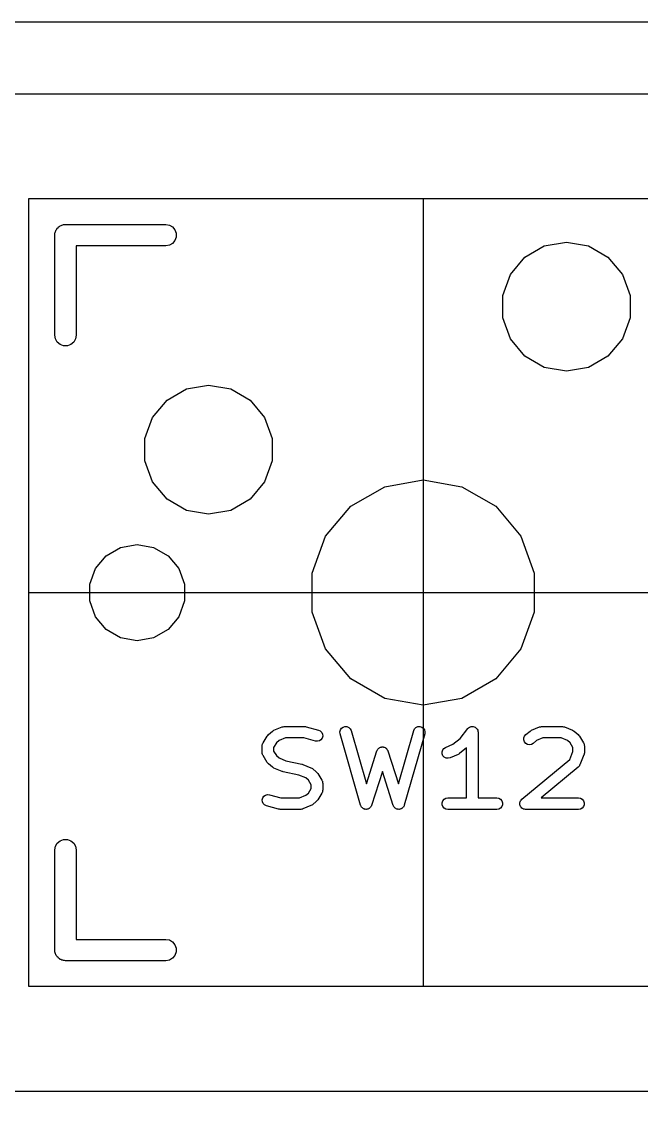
# Model space of a CAD drawing. Header units: millimetres. Extents: x 30 to 728, y -111 to 447.
# Drawn here: x 85.48 to 96.48, y 158.84 to 178.23 of the extents above; entities that cross this region are included whole.
import ezdxf

# ---------------------------------------------------------------- set-up
doc = ezdxf.new("R2010")
doc.units = ezdxf.units.MM
for name, color, linetype in [('BLACK', 7, 'Continuous'), ('プレート', 6, 'Continuous'), ('化粧板', 1, 'Continuous'), ('参照キーキャップ', 7, 'Continuous'), ('寸法', 21, 'Continuous')]:
    doc.layers.add(name, color=color, linetype=linetype)
doc.layers.add('補助線', color=4, linetype='Continuous', transparency=0.8)

# ---------------------------------------------------------------- blocks, each defined once
blk = doc.blocks.new('hhskb-F.SilkS')
at = {"layer": 'BLACK'}
for p, q in [((52.5168, -53.5168), (52.5275, -53.5041)), ((52.5275, -53.5041), (52.542, -53.4957)), ((52.542, -53.4957), (52.5547, -53.485)), ((52.5547, -53.485), (52.5704, -53.4793)), ((52.5704, -53.4793), (52.5848, -53.471)), ((52.5848, -53.471), (52.6013, -53.4681)), ((52.6013, -53.4681), (52.6169, -53.4624)), ((52.6169, -53.4624), (52.6336, -53.4624)), ((52.6336, -53.4624), (52.65, -53.4595)), ((52.65, -53.4595), (54.428, -53.4595)), ((54.428, -53.4595), (54.4932, -53.471)), ((54.4932, -53.471), (54.5505, -53.5041)), ((54.5505, -53.5041), (54.593, -53.5547)), ((52.4595, -53.65), (52.4624, -53.6336)), ((52.4595, -55.428), (52.4595, -53.65)), ((52.4624, -53.6169), (52.4681, -53.6013)), ((52.4624, -53.6336), (52.4624, -53.6169)), ((52.4681, -53.6013), (52.471, -53.5848)), ((52.471, -53.5848), (52.4793, -53.5704)), ((52.4793, -53.5704), (52.485, -53.5547)), ((52.485, -53.5547), (52.4957, -53.542)), ((52.4957, -53.542), (52.5041, -53.5275)), ((52.5041, -53.5275), (52.5168, -53.5168)), ((54.593, -53.5547), (54.6156, -53.6169)), ((54.6156, -53.6831), (54.593, -53.7452)), ((54.6156, -53.6169), (54.6156, -53.6831)), ((54.428, -53.8405), (52.8405, -53.8405)), ((52.8405, -53.8405), (52.8405, -55.428)), ((54.4932, -53.829), (54.428, -53.8405)), ((54.5505, -53.7959), (54.4932, -53.829)), ((54.593, -53.7452), (54.5505, -53.7959)), ((60.8025, -54.0411), (61.1476, -53.8418)), ((61.1476, -53.8418), (61.54, -53.7726)), ((61.54, -53.7726), (61.9324, -53.8418)), ((61.9324, -53.8418), (62.2775, -54.0411)), ((60.5464, -54.3463), (60.8025, -54.0411)), ((62.2775, -54.0411), (62.5336, -54.3463)), ((60.4101, -54.7208), (60.5464, -54.3463)), ((62.5336, -54.3463), (62.6699, -54.7208)), ((60.4101, -55.1192), (60.4101, -54.7208)), ((62.6699, -54.7208), (62.6699, -55.1192)), ((60.5464, -55.4937), (60.4101, -55.1192)), ((62.6699, -55.1192), (62.5336, -55.4937)), ((52.471, -55.4932), (52.4595, -55.428)), ((52.8405, -55.428), (52.829, -55.4932)), ((52.5041, -55.5505), (52.471, -55.4932)), ((52.5547, -55.593), (52.5041, -55.5505)), ((52.6169, -55.6156), (52.5547, -55.593)), ((52.6831, -55.6156), (52.6169, -55.6156)), ((52.7452, -55.593), (52.6831, -55.6156)), ((52.7959, -55.5505), (52.7452, -55.593)), ((52.829, -55.4932), (52.7959, -55.5505)), ((60.8025, -55.7989), (60.5464, -55.4937)), ((62.5336, -55.4937), (62.2775, -55.7989)), ((61.1476, -55.9982), (60.8025, -55.7989)), ((62.2775, -55.7989), (61.9324, -55.9982)), ((61.54, -56.0674), (61.1476, -55.9982)), ((61.9324, -55.9982), (61.54, -56.0674)), ((54.4525, -56.5811), (54.7976, -56.3818)), ((54.7976, -56.3818), (55.19, -56.3126)), ((55.19, -56.3126), (55.5824, -56.3818)), ((55.5824, -56.3818), (55.9275, -56.5811)), ((54.1964, -56.8863), (54.4525, -56.5811)), ((55.9275, -56.5811), (56.1836, -56.8863)), ((54.0601, -57.2608), (54.1964, -56.8863)), ((56.1836, -56.8863), (56.3199, -57.2608)), ((54.0601, -57.6592), (54.0601, -57.2608)), ((56.3199, -57.2608), (56.3199, -57.6592)), ((54.1964, -58.0337), (54.0601, -57.6592)), ((56.3199, -57.6592), (56.1836, -58.0337)), ((54.4525, -58.3389), (54.1964, -58.0337)), ((56.1836, -58.0337), (55.9275, -58.3389)), ((57.7134, -58.4667), (58.3154, -58.1192)), ((58.3154, -58.1192), (59, -57.9985)), ((59, -57.9985), (59.6846, -58.1192)), ((59.6846, -58.1192), (60.2865, -58.4667)), ((54.7976, -58.5382), (54.4525, -58.3389)), ((55.9275, -58.3389), (55.5824, -58.5382)), ((55.19, -58.6074), (54.7976, -58.5382)), ((55.5824, -58.5382), (55.19, -58.6074)), ((57.2666, -58.9992), (57.7134, -58.4667)), ((60.2865, -58.4667), (60.7334, -58.9992)), ((57.0289, -59.6524), (57.2666, -58.9992)), ((60.7334, -58.9992), (60.9711, -59.6524)), ((53.371, -59.3457), (53.6279, -59.1974)), ((53.6279, -59.1974), (53.92, -59.1458)), ((53.92, -59.1458), (54.2121, -59.1974)), ((54.2121, -59.1974), (54.469, -59.3457)), ((53.1803, -59.5729), (53.371, -59.3457)), ((54.469, -59.3457), (54.6597, -59.5729)), ((53.0788, -59.8517), (53.1803, -59.5729)), ((54.6597, -59.5729), (54.7612, -59.8517)), ((57.0289, -60.3476), (57.0289, -59.6524)), ((60.9711, -59.6524), (60.9711, -60.3476)), ((53.0788, -60.1483), (53.0788, -59.8517)), ((54.7612, -59.8517), (54.7612, -60.1483)), ((53.1803, -60.4271), (53.0788, -60.1483)), ((54.7612, -60.1483), (54.6597, -60.4271)), ((53.371, -60.6543), (53.1803, -60.4271)), ((54.6597, -60.4271), (54.469, -60.6543)), ((57.2666, -61.0008), (57.0289, -60.3476)), ((60.9711, -60.3476), (60.7334, -61.0008)), ((53.6279, -60.8026), (53.371, -60.6543)), ((54.469, -60.6543), (54.2121, -60.8026)), ((53.92, -60.8541), (53.6279, -60.8026)), ((54.2121, -60.8026), (53.92, -60.8541)), ((57.7134, -61.5332), (57.2666, -61.0008)), ((60.7334, -61.0008), (60.2865, -61.5332)), ((58.3154, -61.8808), (57.7134, -61.5332)), ((60.2865, -61.5332), (59.6846, -61.8808)), ((59, -62.0015), (58.3154, -61.8808)), ((59.6846, -61.8808), (59, -62.0015)), ((56.3484, -62.4462), (56.4935, -62.3857)), ((56.4935, -62.3857), (56.4958, -62.3852)), ((56.4958, -62.3852), (56.4978, -62.3841)), ((56.4978, -62.3841), (56.5129, -62.3814)), ((56.5129, -62.3814), (56.5279, -62.378)), ((56.5279, -62.378), (56.5303, -62.3783)), ((56.5303, -62.3783), (56.5326, -62.3779)), ((56.5326, -62.3779), (56.8954, -62.3779)), ((56.8954, -62.3779), (56.909, -62.3803)), ((56.909, -62.3803), (56.9226, -62.3816)), ((56.9226, -62.3816), (57.1403, -62.4421)), ((57.5284, -62.4381), (57.5481, -62.4089)), ((57.5481, -62.4089), (57.5767, -62.3882)), ((57.5767, -62.3882), (57.6106, -62.3785)), ((57.6106, -62.3785), (57.6458, -62.381)), ((57.6458, -62.381), (57.678, -62.3953)), ((57.678, -62.3953), (57.7034, -62.4199)), ((57.7034, -62.4199), (57.7188, -62.4516)), ((58.8297, -62.4516), (58.8452, -62.4199)), ((58.8452, -62.4199), (58.8705, -62.3953)), ((58.8705, -62.3953), (58.9028, -62.381)), ((58.9028, -62.381), (58.938, -62.3785)), ((58.938, -62.3785), (58.9719, -62.3882)), ((58.9719, -62.3882), (59.0004, -62.4089)), ((59.0004, -62.4089), (59.0202, -62.4381)), ((59.6528, -62.5895), (59.7915, -62.4161)), ((59.7915, -62.4161), (59.7924, -62.4153)), ((59.7924, -62.4153), (59.793, -62.4142)), ((59.793, -62.4142), (59.8056, -62.4036)), ((59.8056, -62.4036), (59.818, -62.3927)), ((59.818, -62.3927), (59.8191, -62.3923)), ((59.8191, -62.3923), (59.8201, -62.3915)), ((59.8201, -62.3915), (59.8355, -62.3859)), ((59.8355, -62.3859), (59.8509, -62.3799)), ((59.8509, -62.3799), (59.8521, -62.3799)), ((59.8521, -62.3799), (59.8532, -62.3795)), ((59.8532, -62.3795), (59.8697, -62.3795)), ((59.8697, -62.3795), (59.8862, -62.3791)), ((59.8862, -62.3791), (59.8873, -62.3795)), ((59.8873, -62.3795), (59.8885, -62.3795)), ((59.8885, -62.3795), (59.904, -62.3851)), ((59.904, -62.3851), (59.9196, -62.3904)), ((59.9196, -62.3904), (59.9205, -62.3911)), ((59.9205, -62.3911), (59.9217, -62.3915)), ((59.9217, -62.3915), (59.9343, -62.4021)), ((59.9343, -62.4021), (59.9471, -62.4124)), ((59.9471, -62.4124), (59.9478, -62.4134)), ((59.9478, -62.4134), (59.9487, -62.4142)), ((59.9487, -62.4142), (59.9569, -62.4285)), ((59.9569, -62.4285), (59.9655, -62.4426)), ((60.9204, -62.4462), (61.0655, -62.3857)), ((61.0655, -62.3857), (61.0678, -62.3852)), ((61.0678, -62.3852), (61.0698, -62.3841)), ((61.0698, -62.3841), (61.0849, -62.3814)), ((61.0849, -62.3814), (61.0999, -62.378)), ((61.0999, -62.378), (61.1023, -62.3783)), ((61.1023, -62.3783), (61.1046, -62.3779)), ((61.1046, -62.3779), (61.4674, -62.3779)), ((61.4674, -62.3779), (61.4697, -62.3783)), ((61.4697, -62.3783), (61.4721, -62.378)), ((61.4721, -62.378), (61.4871, -62.3814)), ((61.4871, -62.3814), (61.5022, -62.3841)), ((61.5022, -62.3841), (61.5042, -62.3852)), ((61.5042, -62.3852), (61.5065, -62.3857)), ((61.5065, -62.3857), (61.6516, -62.4462)), ((56.1552, -62.6692), (56.2277, -62.5482)), ((56.2277, -62.5482), (56.2388, -62.5354)), ((56.2388, -62.5354), (56.2498, -62.5224)), ((56.2498, -62.5224), (56.3224, -62.4619)), ((56.3224, -62.4619), (56.3356, -62.4544)), ((56.3356, -62.4544), (56.3484, -62.4462)), ((56.5529, -62.5811), (56.4407, -62.6279)), ((56.8816, -62.5811), (56.5529, -62.5811)), ((57.0859, -62.6379), (56.8816, -62.5811)), ((57.1403, -62.4421), (57.1722, -62.4573)), ((57.1843, -62.6125), (57.1552, -62.6325)), ((57.1722, -62.4573), (57.1969, -62.4825)), ((57.2048, -62.5838), (57.1843, -62.6125)), ((57.1969, -62.4825), (57.2115, -62.5146)), ((57.2143, -62.5498), (57.2048, -62.5838)), ((57.2115, -62.5146), (57.2143, -62.5498)), ((57.5198, -62.4723), (57.5284, -62.4381)), ((57.5235, -62.5074), (57.5198, -62.4723)), ((57.8863, -63.7774), (57.5235, -62.5074)), ((57.7188, -62.4516), (57.9895, -63.399)), ((58.5591, -63.399), (58.8297, -62.4516)), ((59.0251, -62.5074), (58.6623, -63.7774)), ((59.0202, -62.4381), (59.0288, -62.4723)), ((59.0288, -62.4723), (59.0251, -62.5074)), ((59.5273, -62.694), (59.6528, -62.5895)), ((59.9655, -62.4426), (59.9657, -62.4437)), ((59.9657, -62.4437), (59.9663, -62.4448)), ((59.9663, -62.4448), (59.9692, -62.461)), ((59.9692, -62.461), (59.9724, -62.4771)), ((59.9724, -62.4771), (59.9722, -62.4783)), ((59.9722, -62.4783), (59.9725, -62.4795)), ((59.9725, -62.4795), (59.9725, -63.6479)), ((60.7867, -62.6178), (60.7869, -62.5825)), ((60.7987, -62.651), (60.7867, -62.6178)), ((60.7869, -62.5825), (60.799, -62.5494)), ((60.799, -62.5494), (60.8218, -62.5224)), ((60.8218, -62.5224), (60.8944, -62.4619)), ((60.8944, -62.4619), (60.9076, -62.4544)), ((60.9076, -62.4544), (60.9204, -62.4462)), ((61.1249, -62.5811), (61.0127, -62.6279)), ((61.4471, -62.5811), (61.1249, -62.5811)), ((61.5593, -62.6279), (61.4471, -62.5811)), ((61.6516, -62.4462), (61.6644, -62.4544)), ((61.6644, -62.4544), (61.6776, -62.4619)), ((61.6776, -62.4619), (61.7502, -62.5224)), ((61.7502, -62.5224), (61.7611, -62.5354)), ((61.7611, -62.5354), (61.7723, -62.5482)), ((61.7723, -62.5482), (61.8448, -62.6692)), ((56.1407, -62.7214), (56.1424, -62.7118)), ((56.1407, -62.8424), (56.1407, -62.7214)), ((56.1424, -62.7118), (56.1425, -62.7021)), ((56.1425, -62.7021), (56.1454, -62.6946)), ((56.1454, -62.6946), (56.1468, -62.6867)), ((56.1468, -62.6867), (56.1517, -62.6782)), ((56.1517, -62.6782), (56.1552, -62.6692)), ((56.3931, -62.6675), (56.3439, -62.7496)), ((56.3439, -62.7496), (56.3439, -62.8142)), ((56.3439, -62.8142), (56.3931, -62.8963)), ((56.4407, -62.6279), (56.3931, -62.6675)), ((57.1211, -62.6413), (57.0859, -62.6379)), ((57.1552, -62.6325), (57.1211, -62.6413)), ((57.9895, -63.399), (58.1775, -62.8114)), ((58.1775, -62.8114), (58.1794, -62.8078)), ((58.1794, -62.8078), (58.1803, -62.8039)), ((58.1803, -62.8039), (58.1876, -62.7923)), ((58.1876, -62.7923), (58.1939, -62.7802)), ((58.1939, -62.7802), (58.1969, -62.7775)), ((58.1969, -62.7775), (58.1991, -62.7741)), ((58.1991, -62.7741), (58.2099, -62.7657)), ((58.2099, -62.7657), (58.2201, -62.7565)), ((58.2201, -62.7565), (58.2238, -62.7549)), ((58.2238, -62.7549), (58.227, -62.7525)), ((58.227, -62.7525), (58.24, -62.7483)), ((58.24, -62.7483), (58.2527, -62.7431)), ((58.2527, -62.7431), (58.2568, -62.7429)), ((58.2568, -62.7429), (58.2606, -62.7417)), ((58.2606, -62.7417), (58.2743, -62.7422)), ((58.2743, -62.7422), (58.288, -62.7417)), ((58.288, -62.7417), (58.2918, -62.7429)), ((58.2918, -62.7429), (58.2959, -62.7431)), ((58.2959, -62.7431), (58.3085, -62.7483)), ((58.3085, -62.7483), (58.3216, -62.7525)), ((58.3216, -62.7525), (58.3248, -62.7549)), ((58.3248, -62.7549), (58.3285, -62.7565)), ((58.3285, -62.7565), (58.3387, -62.7657)), ((58.3387, -62.7657), (58.3495, -62.7741)), ((58.3495, -62.7741), (58.3516, -62.7775)), ((58.3516, -62.7775), (58.3546, -62.7802)), ((58.3546, -62.7802), (58.361, -62.7923)), ((58.361, -62.7923), (58.3683, -62.8039)), ((58.3683, -62.8039), (58.3692, -62.8078)), ((58.3692, -62.8078), (58.3711, -62.8114)), ((58.3711, -62.8114), (58.5591, -63.399)), ((59.3347, -62.8293), (59.3452, -62.7957)), ((59.3452, -62.7957), (59.3666, -62.7676)), ((59.3666, -62.7676), (59.3964, -62.7486)), ((59.3964, -62.7486), (59.5273, -62.694)), ((59.7693, -62.7569), (59.6456, -62.86)), ((59.7693, -63.6479), (59.7693, -62.7569)), ((60.8213, -62.6781), (60.7987, -62.651)), ((60.8518, -62.6958), (60.8213, -62.6781)), ((60.8865, -62.7021), (60.8518, -62.6958)), ((60.9213, -62.6961), (60.8865, -62.7021)), ((60.9519, -62.6785), (60.9213, -62.6961)), ((61.0127, -62.6279), (60.9519, -62.6785)), ((61.6069, -62.6675), (61.5593, -62.6279)), ((61.6561, -62.7496), (61.6069, -62.6675)), ((61.6561, -62.8228), (61.6561, -62.7496)), ((61.8448, -62.6692), (61.8483, -62.6782)), ((61.8483, -62.6782), (61.8532, -62.6867)), ((61.8532, -62.6867), (61.8546, -62.6946)), ((61.8546, -62.6946), (61.8575, -62.7021)), ((61.8575, -62.7021), (61.8576, -62.7118)), ((61.8576, -62.7118), (61.8593, -62.7214)), ((61.8593, -62.7214), (61.8593, -62.8424)), ((56.1424, -62.852), (56.1407, -62.8424)), ((56.1425, -62.8617), (56.1424, -62.852)), ((56.1454, -62.8692), (56.1425, -62.8617)), ((56.1468, -62.8771), (56.1454, -62.8692)), ((56.1517, -62.8856), (56.1468, -62.8771)), ((56.1552, -62.8947), (56.1517, -62.8856)), ((56.2277, -63.0156), (56.1552, -62.8947)), ((56.3931, -62.8963), (56.4407, -62.9359)), ((56.4407, -62.9359), (56.5627, -62.9868)), ((56.5627, -62.9868), (56.8436, -63.0453)), ((59.3363, -62.8646), (59.3347, -62.8293)), ((59.3499, -62.8971), (59.3363, -62.8646)), ((59.3737, -62.9231), (59.3499, -62.8971)), ((59.4051, -62.9393), (59.3737, -62.9231)), ((59.4401, -62.9439), (59.4051, -62.9393)), ((59.4745, -62.9362), (59.4401, -62.9439)), ((59.6196, -62.8757), (59.4745, -62.9362)), ((59.6324, -62.8675), (59.6196, -62.8757)), ((59.6456, -62.86), (59.6324, -62.8675)), ((60.7492, -63.6715), (61.6004, -62.9622)), ((61.6004, -62.9622), (61.6561, -62.8228)), ((61.852, -62.8801), (61.7795, -63.0615)), ((61.8524, -62.8785), (61.852, -62.8801)), ((61.8532, -62.8771), (61.8524, -62.8785)), ((61.856, -62.8613), (61.8532, -62.8771)), ((61.8593, -62.8456), (61.856, -62.8613)), ((61.8593, -62.8424), (61.859, -62.844)), ((61.859, -62.844), (61.8593, -62.8456)), ((56.2389, -63.0284), (56.2277, -63.0156)), ((56.2498, -63.0414), (56.2389, -63.0284)), ((56.3224, -63.1019), (56.2498, -63.0414)), ((56.3356, -63.1094), (56.3224, -63.1019)), ((56.3484, -63.1176), (56.3356, -63.1094)), ((56.4935, -63.1781), (56.3484, -63.1176)), ((56.5029, -63.1802), (56.4935, -63.1781)), ((56.5118, -63.1837), (56.5029, -63.1802)), ((56.7927, -63.2423), (56.5118, -63.1837)), ((56.8436, -63.0453), (56.8525, -63.0489)), ((56.8525, -63.0489), (56.8619, -63.051)), ((56.8619, -63.051), (57.0071, -63.1115)), ((57.0071, -63.1115), (57.0199, -63.1196)), ((57.0199, -63.1196), (57.033, -63.1272)), ((57.033, -63.1272), (57.1056, -63.1877)), ((57.1056, -63.1877), (57.1166, -63.2006)), ((57.1166, -63.2006), (57.1277, -63.2134)), ((58.2743, -63.1757), (58.0808, -63.7805)), ((58.4678, -63.7805), (58.2743, -63.1757)), ((61.7502, -63.1019), (61.0949, -63.6479)), ((61.755, -63.0962), (61.7502, -63.1019)), ((61.7609, -63.0915), (61.755, -63.0962)), ((61.7663, -63.0828), (61.7609, -63.0915)), ((61.773, -63.0749), (61.7663, -63.0828)), ((61.7755, -63.0679), (61.773, -63.0749)), ((61.7795, -63.0615), (61.7755, -63.0679)), ((56.9148, -63.2931), (56.7927, -63.2423)), ((56.9623, -63.3327), (56.9148, -63.2931)), ((57.0115, -63.4148), (56.9623, -63.3327)), ((57.1277, -63.2134), (57.2003, -63.3344)), ((57.2003, -63.3344), (57.2037, -63.3435)), ((57.2037, -63.3435), (57.2086, -63.3519)), ((57.2086, -63.3519), (57.21, -63.3598)), ((57.21, -63.3598), (57.2129, -63.3673)), ((57.2129, -63.3673), (57.2131, -63.3771)), ((57.2131, -63.3771), (57.2147, -63.3867)), ((57.2147, -63.3867), (57.2147, -63.5076)), ((56.2002, -63.5966), (56.2344, -63.5878)), ((56.2344, -63.5878), (56.2695, -63.5912)), ((56.2695, -63.5912), (56.4738, -63.6479)), ((56.9148, -63.6012), (56.9623, -63.5615)), ((56.9623, -63.5615), (57.0115, -63.4795)), ((57.0115, -63.4795), (57.0115, -63.4148)), ((57.2003, -63.5599), (57.1277, -63.6808)), ((57.2037, -63.5508), (57.2003, -63.5599)), ((57.2086, -63.5424), (57.2037, -63.5508)), ((57.21, -63.5344), (57.2086, -63.5424)), ((57.2129, -63.5269), (57.21, -63.5344)), ((57.2131, -63.5172), (57.2129, -63.5269)), ((57.2147, -63.5076), (57.2131, -63.5172)), ((56.1412, -63.6793), (56.1506, -63.6453)), ((56.1439, -63.7144), (56.1412, -63.6793)), ((56.1585, -63.7466), (56.1439, -63.7144)), ((56.1506, -63.6453), (56.1711, -63.6166)), ((56.1833, -63.7717), (56.1585, -63.7466)), ((56.1711, -63.6166), (56.2002, -63.5966)), ((56.2151, -63.7869), (56.1833, -63.7717)), ((56.4328, -63.8474), (56.2151, -63.7869)), ((56.4738, -63.6479), (56.8025, -63.6479)), ((56.8025, -63.6479), (56.9148, -63.6012)), ((57.0071, -63.7828), (56.8619, -63.8433)), ((57.0199, -63.7746), (57.0071, -63.7828)), ((57.033, -63.7671), (57.0199, -63.7746)), ((57.1056, -63.7066), (57.033, -63.7671)), ((57.1166, -63.6937), (57.1056, -63.7066)), ((57.1277, -63.6808), (57.1166, -63.6937)), ((57.8888, -63.7825), (57.8863, -63.7774)), ((57.89, -63.788), (57.8888, -63.7825)), ((57.8964, -63.7983), (57.89, -63.788)), ((58.0781, -63.7855), (58.0768, -63.7909)), ((58.0808, -63.7805), (58.0781, -63.7855)), ((58.4704, -63.7855), (58.4678, -63.7805)), ((58.4718, -63.7909), (58.4704, -63.7855)), ((58.6586, -63.788), (58.6521, -63.7983)), ((58.6598, -63.7825), (58.6586, -63.788)), ((58.6623, -63.7774), (58.6598, -63.7825)), ((59.3354, -63.7319), (59.3474, -63.6987)), ((59.3354, -63.7672), (59.3354, -63.7319)), ((59.3474, -63.8003), (59.3354, -63.7672)), ((59.3474, -63.6987), (59.3701, -63.6717)), ((59.3701, -63.6717), (59.4007, -63.6541)), ((59.4007, -63.6541), (59.4354, -63.6479)), ((59.4354, -63.6479), (59.7693, -63.6479)), ((59.9725, -63.6479), (60.3063, -63.6479)), ((60.3063, -63.6479), (60.341, -63.6541)), ((60.341, -63.6541), (60.3716, -63.6717)), ((60.3716, -63.6717), (60.3943, -63.6987)), ((60.3943, -63.6987), (60.4063, -63.7319)), ((60.4063, -63.7672), (60.3943, -63.8003)), ((60.4063, -63.7319), (60.4063, -63.7672)), ((60.7142, -63.7319), (60.7143, -63.7317)), ((60.7142, -63.7492), (60.7142, -63.7319)), ((60.7142, -63.7668), (60.7142, -63.7492)), ((60.7142, -63.767), (60.7142, -63.7668)), ((60.7142, -63.7672), (60.7142, -63.767)), ((60.7202, -63.7835), (60.7142, -63.7672)), ((60.7143, -63.7315), (60.7203, -63.7151)), ((60.7143, -63.7317), (60.7143, -63.7315)), ((60.7261, -63.8), (60.7202, -63.7835)), ((60.7203, -63.7151), (60.7263, -63.6987)), ((60.7263, -63.6987), (60.7264, -63.6986)), ((60.7264, -63.6986), (60.7265, -63.6984)), ((60.7265, -63.6984), (60.7378, -63.685)), ((60.7378, -63.685), (60.749, -63.6717)), ((60.749, -63.6717), (60.7491, -63.6716)), ((60.7491, -63.6716), (60.7492, -63.6715)), ((61.0949, -63.6479), (61.7577, -63.6479)), ((61.7577, -63.6479), (61.7925, -63.6541)), ((61.7925, -63.6541), (61.823, -63.6717)), ((61.823, -63.6717), (61.8457, -63.6987)), ((61.8457, -63.6987), (61.8578, -63.7319)), ((61.8578, -63.7672), (61.8457, -63.8003)), ((61.8578, -63.7319), (61.8578, -63.7672)), ((56.4465, -63.8487), (56.4328, -63.8474)), ((56.46, -63.8511), (56.4465, -63.8487)), ((56.8229, -63.8511), (56.46, -63.8511)), ((56.8252, -63.8507), (56.8229, -63.8511)), ((56.8275, -63.851), (56.8252, -63.8507)), ((56.8425, -63.8477), (56.8275, -63.851)), ((56.8576, -63.845), (56.8425, -63.8477)), ((56.8596, -63.8438), (56.8576, -63.845)), ((56.8619, -63.8433), (56.8596, -63.8438)), ((57.9017, -63.8092), (57.8964, -63.7983)), ((57.9058, -63.8131), (57.9017, -63.8092)), ((57.9088, -63.8178), (57.9058, -63.8131)), ((57.9184, -63.8253), (57.9088, -63.8178)), ((57.9271, -63.8337), (57.9184, -63.8253)), ((57.9322, -63.836), (57.9271, -63.8337)), ((57.9367, -63.8394), (57.9322, -63.836)), ((57.9483, -63.8431), (57.9367, -63.8394)), ((57.9593, -63.8481), (57.9483, -63.8431)), ((57.9649, -63.8485), (57.9593, -63.8481)), ((57.9703, -63.8502), (57.9649, -63.8485)), ((57.9824, -63.8497), (57.9703, -63.8502)), ((57.9945, -63.8506), (57.9824, -63.8497)), ((57.9999, -63.849), (57.9945, -63.8506)), ((58.0056, -63.8488), (57.9999, -63.849)), ((58.0168, -63.8442), (58.0056, -63.8488)), ((58.0285, -63.8409), (58.0168, -63.8442)), ((58.033, -63.8376), (58.0285, -63.8409)), ((58.0382, -63.8354), (58.033, -63.8376)), ((58.0472, -63.8273), (58.0382, -63.8354)), ((58.057, -63.8202), (58.0472, -63.8273)), ((58.0602, -63.8155), (58.057, -63.8202)), ((58.0643, -63.8117), (58.0602, -63.8155)), ((58.07, -63.801), (58.0643, -63.8117)), ((58.0768, -63.7909), (58.07, -63.801)), ((58.4786, -63.801), (58.4718, -63.7909)), ((58.4842, -63.8117), (58.4786, -63.801)), ((58.4884, -63.8155), (58.4842, -63.8117)), ((58.4916, -63.8202), (58.4884, -63.8155)), ((58.5014, -63.8273), (58.4916, -63.8202)), ((58.5103, -63.8354), (58.5014, -63.8273)), ((58.5156, -63.8376), (58.5103, -63.8354)), ((58.5201, -63.8409), (58.5156, -63.8376)), ((58.5318, -63.8442), (58.5201, -63.8409)), ((58.543, -63.8488), (58.5318, -63.8442)), ((58.5486, -63.849), (58.543, -63.8488)), ((58.554, -63.8506), (58.5486, -63.849)), ((58.5661, -63.8497), (58.554, -63.8506)), ((58.5783, -63.8502), (58.5661, -63.8497)), ((58.5836, -63.8485), (58.5783, -63.8502)), ((58.5892, -63.8481), (58.5836, -63.8485)), ((58.6003, -63.8431), (58.5892, -63.8481)), ((58.6119, -63.8394), (58.6003, -63.8431)), ((58.6163, -63.836), (58.6119, -63.8394)), ((58.6215, -63.8337), (58.6163, -63.836)), ((58.6302, -63.8253), (58.6215, -63.8337)), ((58.6398, -63.8178), (58.6302, -63.8253)), ((58.6428, -63.8131), (58.6398, -63.8178)), ((58.6468, -63.8092), (58.6428, -63.8131)), ((58.6521, -63.7983), (58.6468, -63.8092)), ((59.3701, -63.8274), (59.3474, -63.8003)), ((59.4007, -63.845), (59.3701, -63.8274)), ((59.4354, -63.8511), (59.4007, -63.845)), ((60.3063, -63.8511), (59.4354, -63.8511)), ((60.341, -63.845), (60.3063, -63.8511)), ((60.3716, -63.8274), (60.341, -63.845)), ((60.3943, -63.8003), (60.3716, -63.8274)), ((60.7262, -63.8002), (60.7261, -63.8)), ((60.7263, -63.8003), (60.7262, -63.8002)), ((60.7376, -63.8138), (60.7263, -63.8003)), ((60.7487, -63.8271), (60.7376, -63.8138)), ((60.7489, -63.8272), (60.7487, -63.8271)), ((60.749, -63.8274), (60.7489, -63.8272)), ((60.7642, -63.8361), (60.749, -63.8274)), ((60.7792, -63.8449), (60.7642, -63.8361)), ((60.7794, -63.8449), (60.7792, -63.8449)), ((60.7795, -63.845), (60.7794, -63.8449)), ((60.7969, -63.8481), (60.7795, -63.845)), ((60.8139, -63.8511), (60.7969, -63.8481)), ((60.8141, -63.8511), (60.8139, -63.8511)), ((60.8143, -63.8511), (60.8141, -63.8511)), ((61.7577, -63.8511), (60.8143, -63.8511)), ((61.7925, -63.845), (61.7577, -63.8511)), ((61.823, -63.8274), (61.7925, -63.845)), ((61.8457, -63.8003), (61.823, -63.8274)), ((52.4595, -64.572), (52.471, -64.5068)), ((52.471, -64.5068), (52.5041, -64.4495)), ((52.5041, -64.4495), (52.5547, -64.407)), ((52.5547, -64.407), (52.6169, -64.3844)), ((52.6169, -64.3844), (52.6831, -64.3844)), ((52.6831, -64.3844), (52.7452, -64.407)), ((52.7452, -64.407), (52.7959, -64.4495)), ((52.7959, -64.4495), (52.829, -64.5068)), ((52.829, -64.5068), (52.8405, -64.572)), ((52.4595, -66.35), (52.4595, -64.572)), ((52.8405, -64.572), (52.8405, -66.1595)), ((52.8405, -66.1595), (54.428, -66.1595)), ((54.428, -66.1595), (54.4932, -66.171)), ((54.4932, -66.171), (54.5505, -66.2041)), ((54.5505, -66.2041), (54.593, -66.2548)), ((54.593, -66.2548), (54.6156, -66.3169)), ((52.4624, -66.3664), (52.4595, -66.35)), ((52.4624, -66.3831), (52.4624, -66.3664)), ((52.4681, -66.3987), (52.4624, -66.3831)), ((52.471, -66.4152), (52.4681, -66.3987)), ((52.4793, -66.4296), (52.471, -66.4152)), ((52.485, -66.4453), (52.4793, -66.4296)), ((52.4957, -66.458), (52.485, -66.4453)), ((52.5041, -66.4725), (52.4957, -66.458)), ((52.5168, -66.4832), (52.5041, -66.4725)), ((52.5275, -66.4959), (52.5168, -66.4832)), ((52.542, -66.5043), (52.5275, -66.4959)), ((54.5505, -66.4959), (54.4932, -66.529)), ((54.593, -66.4453), (54.5505, -66.4959)), ((54.6156, -66.3831), (54.593, -66.4453)), ((54.6156, -66.3169), (54.6156, -66.3831)), ((52.5547, -66.515), (52.542, -66.5043)), ((52.5704, -66.5207), (52.5547, -66.515)), ((52.5848, -66.529), (52.5704, -66.5207)), ((52.6013, -66.5319), (52.5848, -66.529)), ((52.6169, -66.5376), (52.6013, -66.5319)), ((52.6336, -66.5376), (52.6169, -66.5376)), ((52.65, -66.5405), (52.6336, -66.5376)), ((54.428, -66.5405), (52.65, -66.5405)), ((54.4932, -66.529), (54.428, -66.5405))]:
    blk.add_line(p, q, dxfattribs=at)

msp = doc.modelspace()

# ---------------------------------------------------------------- linework, layer by layer
at = {"layer": 'プレート'}
msp.add_lwpolyline([(85.608, 161.086), (85.608, 175.086), (99.608, 175.086), (99.608, 161.086)], close=True, dxfattribs=at)
at = {"layer": '化粧板'}
msp.add_lwpolyline([(63.47, 178.227), (197.749, 178.227), (197.749, 157.945), (188.249, 157.945), (188.249, 140.207), (192.999, 140.207), (192.999, 121.227), (202.499, 121.227), (202.499, 81.977), (106.217, 81.977), (106.217, 100.955), (63.499, 101.001)], close=True, dxfattribs=at)
at = {"layer": '参照キーキャップ', "color": 7}
msp.add_lwpolyline([(83.747, 176.947), (101.469, 176.947), (101.469, 159.225), (83.747, 159.225), (83.747, 176.947)], close=True, dxfattribs=at)
for points in [[(92.608, 169.086), (92.608, 167.086)], [(91.608, 168.086), (93.608, 168.086), (93.608, 168.086), (93.608, 168.086)]]:
    msp.add_lwpolyline(points, dxfattribs=at)
at = {"layer": '補助線'}
for p, q in [((30.626, 178.227), (254.261, 178.227)), ((30.626, 176.947), (254.261, 176.947)), ((92.608, 175.086), (92.608, 161.086)), ((85.608, 168.086), (99.608, 168.086))]:
    msp.add_line(p, q, dxfattribs=at)

# ---------------------------------------------------------------- block references
at = {"layer": '寸法', "linetype": 'ByBlock'}
msp.add_blockref('hhskb-F.SilkS', (33.608, 228.086), dxfattribs=at)

doc.saveas('drawing.dxf')
